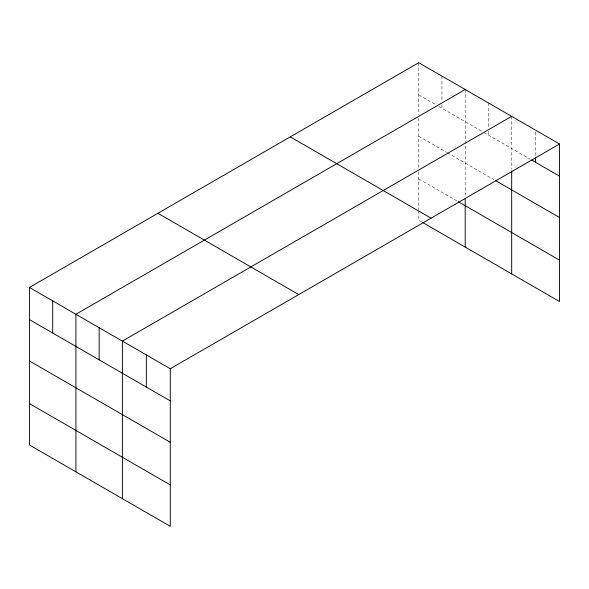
<?xml version="1.0" encoding="UTF-8"?>
<svg xmlns="http://www.w3.org/2000/svg" width="589" height="589" viewBox="0 0 589 589"><rect width="100%" height="100%" fill="white"/><g stroke="black" fill="none" stroke-linecap="round" stroke-linejoin="round"><path stroke-width="0.44" stroke-dasharray="2.94 2.21" d="M418.727 94.844L435.772 104.68M438.864 106.469L483.017 131.958M483.79 132.407L530.203 159.199M418.727 136.228L446.609 152.323M447.39 152.772L493.854 179.601M418.727 178.865L457.454 201.224M421.827 222.038L418.727 220.249L418.727 210.354M535.607 132.017L535.607 155.894M511.672 116.357L511.672 169.198M488.436 102.942L488.436 127.739M488.436 131.413L488.436 135.087M465.2 89.528L465.2 197.705M441.964 76.114L441.964 100.91M441.964 104.584L441.964 108.258M418.727 62.699L418.727 114.634M418.727 118.234L418.727 168.204M418.727 171.76L418.727 209.456"/><path stroke-width="0.88" d="M559.55 143.996L170.273 368.751L170.273 526.301L29.45 445.004L29.45 287.447L418.727 62.699L559.55 143.996L559.55 301.553L422.6 222.487M465.2 89.528L75.922 314.276L75.922 471.833M511.672 116.357L122.394 341.105L122.394 498.662M531.749 160.09L559.55 176.14M495.408 180.499L559.55 217.532M458.227 201.674L559.55 260.169M290.267 136.862L431.089 218.166M157.911 213.277L298.733 294.581M29.45 287.447L170.273 368.751M29.45 319.591L170.273 400.895M29.45 360.976L170.273 442.28M29.45 403.612L170.273 484.916M535.607 157.727L535.607 162.321M511.672 170.994L511.672 273.914M465.2 198.589L465.2 247.085M146.33 354.924L146.33 387.069M99.158 327.69L99.158 359.835M52.686 300.861L52.686 333.006"/></g></svg>
